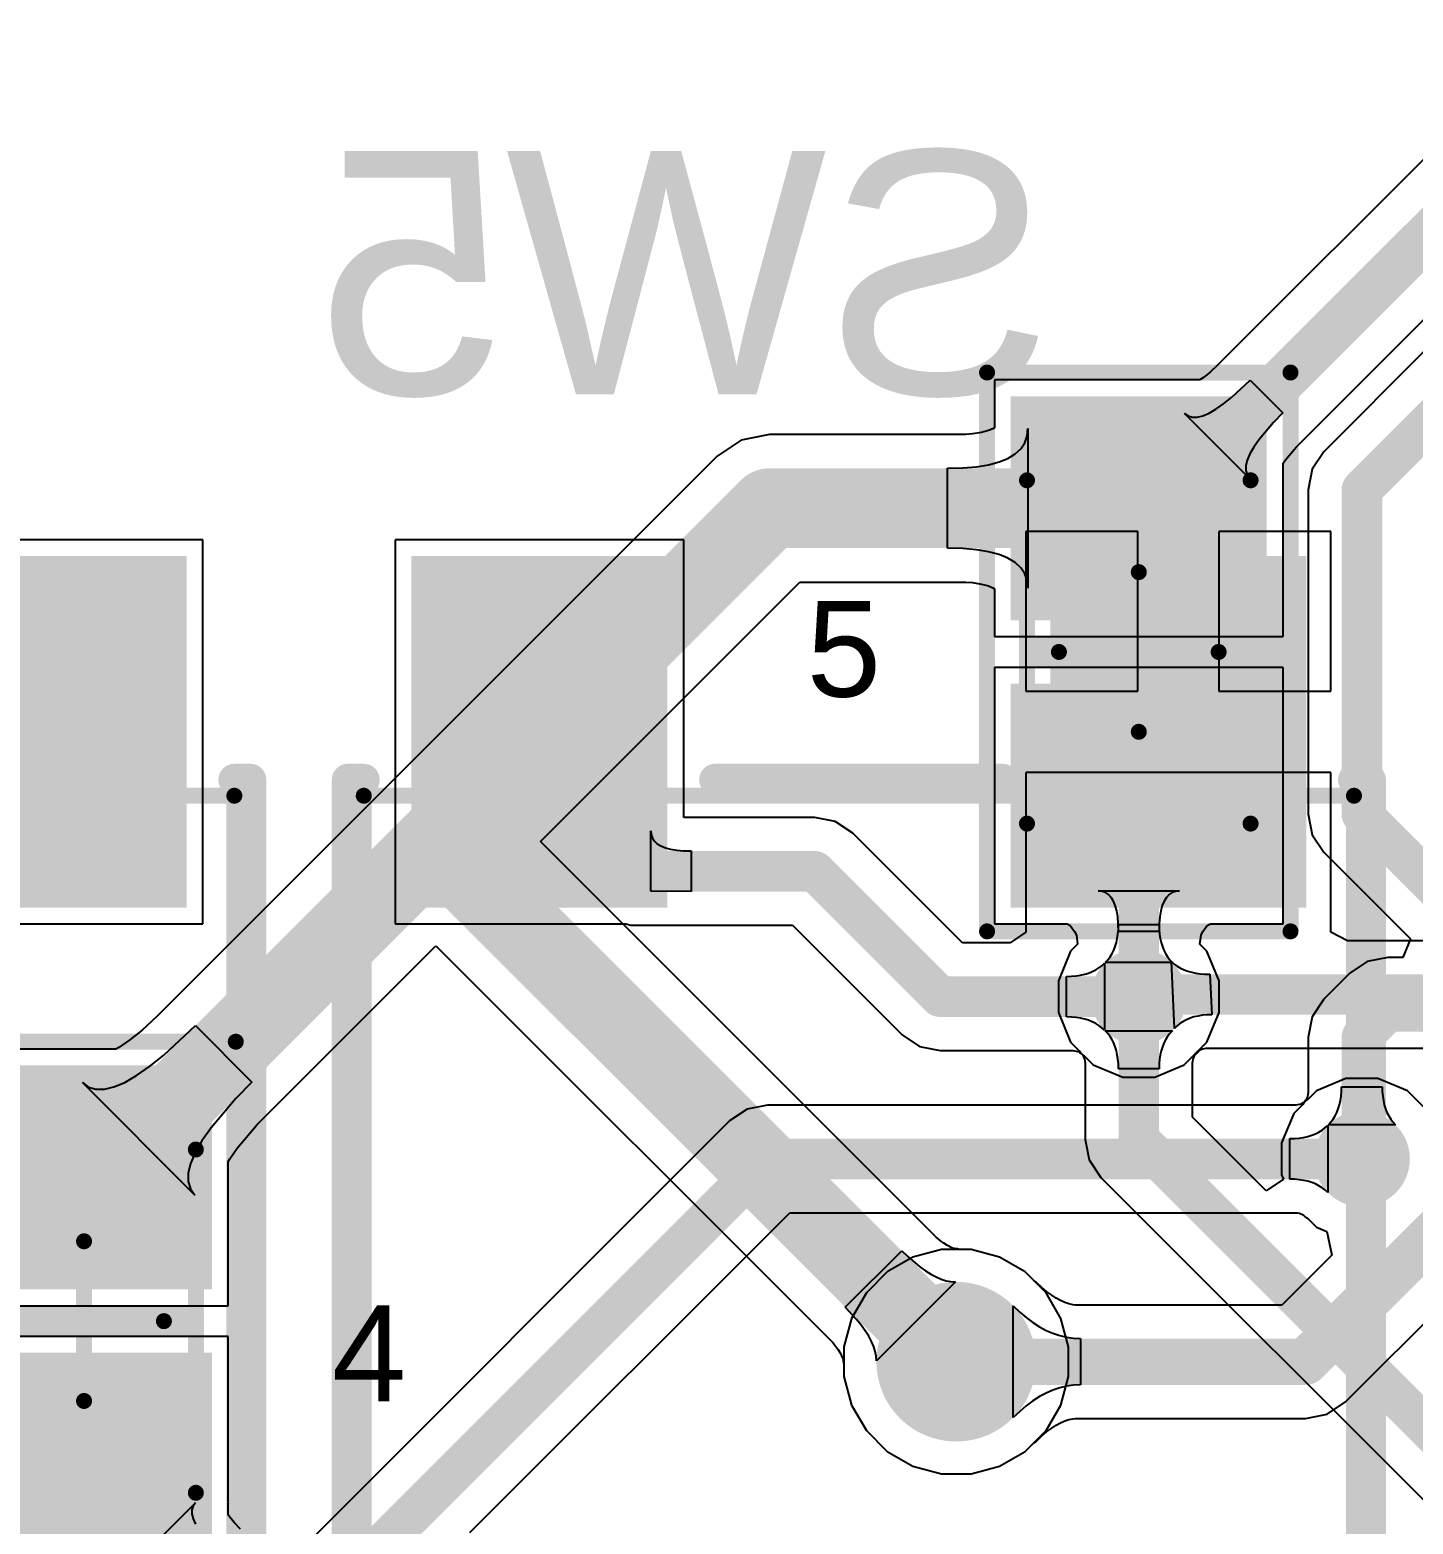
# Model space of a CAD drawing. Header units: millimetres. Extents: x 0 to 168, y 0 to 109.
# Drawn here: x 89.58 to 98.24, y 45.97 to 55.33 of the extents above; entities that cross this region are included whole.
import ezdxf

# ---------------------------------------------------------------- set-up
doc = ezdxf.new("R2010")
doc.units = ezdxf.units.MM
for name, color, linetype in [('BottomLayer', 5, 'Continuous'), ('BottomOverlay', 54, 'Continuous'), ('BottomPaste', 16, 'Continuous'), ('BottomSolder', 6, 'Continuous'), ('Mechanical13', 56, 'Continuous'), ('Mechanical15', 56, 'Continuous'), ('TopLayer', 1, 'Continuous'), ('TopOverlay', 2, 'Continuous'), ('TopPaste', 8, 'Continuous'), ('TopSolder', 216, 'Continuous'), ('ViaHoleLayer', 16, 'Continuous')]:
    doc.layers.add(name, color=color, linetype=linetype)
doc.styles.add('Arial', font='arial.ttf', dxfattribs={"height": 0.2})

# ---------------------------------------------------------------- blocks, each defined once
blk = doc.blocks.new('430481025816_B_8')
at = {"layer": 'BottomLayer'}
for points in [[(-4.5, 2.7), (-2.5, 2.7), (-2.5, 1.3), (-4.5, 1.3)], [(2.5, 2.7), (4.5, 2.7), (4.5, 1.3), (2.5, 1.3)], [(-4.5, -1.3), (-2.5, -1.3), (-2.5, -2.7), (-4.5, -2.7)], [(2.5, -1.3), (4.5, -1.3), (4.5, -2.7), (2.5, -2.7)]]:
    blk.add_hatch(color=5, dxfattribs=at).paths.add_polyline_path(points)
at = {"layer": 'BottomPaste'}
for points in [[(-4.5, 2.7), (-2.5, 2.7), (-2.5, 1.3), (-4.5, 1.3)], [(2.5, 2.7), (4.5, 2.7), (4.5, 1.3), (2.5, 1.3)], [(-4.5, -1.3), (-2.5, -1.3), (-2.5, -2.7), (-4.5, -2.7)], [(2.5, -1.3), (4.5, -1.3), (4.5, -2.7), (2.5, -2.7)]]:
    blk.add_hatch(color=16, dxfattribs=at).paths.add_polyline_path(points)
at = {"layer": 'BottomSolder'}
for points in [[(-4.6016, 2.8016), (-2.3984, 2.8016), (-2.3984, 1.1984), (-4.6016, 1.1984)], [(2.3984, 2.8016), (4.6016, 2.8016), (4.6016, 1.1984), (2.3984, 1.1984)], [(-4.6016, -1.1984), (-2.3984, -1.1984), (-2.3984, -2.8016), (-4.6016, -2.8016)], [(2.3984, -1.1984), (4.6016, -1.1984), (4.6016, -2.8016), (2.3984, -2.8016)]]:
    blk.add_hatch(color=6, dxfattribs=at).paths.add_polyline_path(points)
at = {"layer": 'BottomOverlay', "const_width": 0.2}
for points in [[(-3.2, 3.2), (3.2, 3.2)], [(-3.2, 3.2), (-3.2, 3.1)], [(3.2, 3.2), (3.2, 3.1)], [(-3.2, 0.9), (-3.2, -0.9)], [(3.2, 0.9), (3.2, -0.9)], [(-3.2, -3.1), (-3.2, -3.2)], [(3.2, -3.1), (3.2, -3.2)], [(-3.2, -3.2), (3.2, -3.2)]]:
    blk.add_lwpolyline(points, dxfattribs=at)
at = {"layer": 'BottomOverlay'}
for points, const_width in [([(-3.25, 3.2, 1), (-3.15, 3.2, 1)], 0.1), ([(-3.25, 3.2, 1), (-3.15, 3.2, 1)], 0.1), ([(3.15, 3.2, 1), (3.25, 3.2, 1)], 0.1), ([(3.15, 3.2, 1), (3.25, 3.2, 1)], 0.1), ([(-3.25, 3.1, 1), (-3.15, 3.1, 1)], 0.1), ([(3.15, 3.1, 1), (3.25, 3.1, 1)], 0.1), ([(-3.25, 0.9, 1), (-3.15, 0.9, 1)], 0.1), ([(3.15, 0.9, 1), (3.25, 0.9, 1)], 0.1), ([(-3.25, -0.9, 1), (-3.15, -0.9, 1)], 0.1), ([(3.15, -0.9, 1), (3.25, -0.9, 1)], 0.1), ([(-1.8, -2.7, 1), (-2, -2.7, 1)], 0.2), ([(-2.05, -2.7, 1), (-1.95, -2.7, 1)], 0.1), ([(-1.85, -2.7, 1), (-1.75, -2.7, 1)], 0.1), ([(-3.25, -3.1, 1), (-3.15, -3.1, 1)], 0.1), ([(3.15, -3.1, 1), (3.25, -3.1, 1)], 0.1), ([(-3.25, -3.2, 1), (-3.15, -3.2, 1)], 0.1), ([(-3.25, -3.2, 1), (-3.15, -3.2, 1)], 0.1), ([(3.15, -3.2, 1), (3.25, -3.2, 1)], 0.1), ([(3.15, -3.2, 1), (3.25, -3.2, 1)], 0.1)]:
    blk.add_lwpolyline(points, format="xyb", close=True, dxfattribs=dict(at, const_width=const_width))
at = {"layer": 'Mechanical13', "const_width": 0.1}
for points in [[(-3.1, 3.1), (-3.1, -3.1)], [(-3.1, 3.1), (3.1, 3.1)], [(3.1, 3.1), (3.1, -3.1)], [(-3.1, -3.1), (3.1, -3.1)]]:
    blk.add_lwpolyline(points, dxfattribs=at)
at = {"layer": 'Mechanical13', "const_width": 0.05}
for points in [[(-3.125, 3.1, 1), (-3.075, 3.1, 1)], [(-3.125, 3.1, 1), (-3.075, 3.1, 1)], [(3.075, 3.1, 1), (3.125, 3.1, 1)], [(3.075, 3.1, 1), (3.125, 3.1, 1)], [(-3.125, -3.1, 1), (-3.075, -3.1, 1)], [(-3.125, -3.1, 1), (-3.075, -3.1, 1)], [(3.075, -3.1, 1), (3.125, -3.1, 1)], [(3.075, -3.1, 1), (3.125, -3.1, 1)]]:
    blk.add_lwpolyline(points, format="xyb", close=True, dxfattribs=at)
blk = doc.blocks.new('430481025816_B_9')
at = {"layer": 'BottomLayer'}
for points in [[(-4.5, 2.7), (-2.5, 2.7), (-2.5, 1.3), (-4.5, 1.3)], [(2.5, 2.7), (4.5, 2.7), (4.5, 1.3), (2.5, 1.3)], [(-4.5, -1.3), (-2.5, -1.3), (-2.5, -2.7), (-4.5, -2.7)], [(2.5, -1.3), (4.5, -1.3), (4.5, -2.7), (2.5, -2.7)]]:
    blk.add_hatch(color=5, dxfattribs=at).paths.add_polyline_path(points)
at = {"layer": 'BottomPaste'}
for points in [[(-4.5, 2.7), (-2.5, 2.7), (-2.5, 1.3), (-4.5, 1.3)], [(2.5, 2.7), (4.5, 2.7), (4.5, 1.3), (2.5, 1.3)], [(-4.5, -1.3), (-2.5, -1.3), (-2.5, -2.7), (-4.5, -2.7)], [(2.5, -1.3), (4.5, -1.3), (4.5, -2.7), (2.5, -2.7)]]:
    blk.add_hatch(color=16, dxfattribs=at).paths.add_polyline_path(points)
at = {"layer": 'BottomSolder'}
for points in [[(-4.6016, 2.8016), (-2.3984, 2.8016), (-2.3984, 1.1984), (-4.6016, 1.1984)], [(2.3984, 2.8016), (4.6016, 2.8016), (4.6016, 1.1984), (2.3984, 1.1984)], [(-4.6016, -1.1984), (-2.3984, -1.1984), (-2.3984, -2.8016), (-4.6016, -2.8016)], [(2.3984, -1.1984), (4.6016, -1.1984), (4.6016, -2.8016), (2.3984, -2.8016)]]:
    blk.add_hatch(color=6, dxfattribs=at).paths.add_polyline_path(points)
at = {"layer": 'BottomOverlay', "const_width": 0.2}
for points in [[(-3.2, 3.1), (-3.2, 3.2)], [(3.2, 3.2), (-3.2, 3.2)], [(3.2, 3.1), (3.2, 3.2)], [(-3.2, -0.9), (-3.2, 0.9)], [(3.2, -0.9), (3.2, 0.9)], [(-3.2, -3.2), (-3.2, -3.1)], [(3.2, -3.2), (3.2, -3.1)], [(3.2, -3.2), (-3.2, -3.2)]]:
    blk.add_lwpolyline(points, dxfattribs=at)
at = {"layer": 'BottomOverlay'}
for points, const_width in [([(-3.25, 3.2, 1), (-3.15, 3.2, 1)], 0.1), ([(-3.25, 3.2, 1), (-3.15, 3.2, 1)], 0.1), ([(3.15, 3.2, 1), (3.25, 3.2, 1)], 0.1), ([(3.15, 3.2, 1), (3.25, 3.2, 1)], 0.1), ([(-3.25, 3.1, 1), (-3.15, 3.1, 1)], 0.1), ([(3.15, 3.1, 1), (3.25, 3.1, 1)], 0.1), ([(-3.25, 0.9, 1), (-3.15, 0.9, 1)], 0.1), ([(3.15, 0.9, 1), (3.25, 0.9, 1)], 0.1), ([(-3.25, -0.9, 1), (-3.15, -0.9, 1)], 0.1), ([(3.15, -0.9, 1), (3.25, -0.9, 1)], 0.1), ([(-1.8, -2.7, 1), (-2, -2.7, 1)], 0.2), ([(-2.05, -2.7, 1), (-1.95, -2.7, 1)], 0.1), ([(-1.85, -2.7, 1), (-1.75, -2.7, 1)], 0.1), ([(-3.25, -3.1, 1), (-3.15, -3.1, 1)], 0.1), ([(3.15, -3.1, 1), (3.25, -3.1, 1)], 0.1), ([(-3.25, -3.2, 1), (-3.15, -3.2, 1)], 0.1), ([(-3.25, -3.2, 1), (-3.15, -3.2, 1)], 0.1), ([(3.15, -3.2, 1), (3.25, -3.2, 1)], 0.1), ([(3.15, -3.2, 1), (3.25, -3.2, 1)], 0.1)]:
    blk.add_lwpolyline(points, format="xyb", close=True, dxfattribs=dict(at, const_width=const_width))
at = {"layer": 'Mechanical13', "const_width": 0.1}
for points in [[(-3.1, -3.1), (-3.1, 3.1)], [(3.1, 3.1), (-3.1, 3.1)], [(3.1, -3.1), (3.1, 3.1)], [(3.1, -3.1), (-3.1, -3.1)]]:
    blk.add_lwpolyline(points, dxfattribs=at)
at = {"layer": 'Mechanical13', "const_width": 0.05}
for points in [[(-3.125, 3.1, 1), (-3.075, 3.1, 1)], [(-3.125, 3.1, 1), (-3.075, 3.1, 1)], [(3.075, 3.1, 1), (3.125, 3.1, 1)], [(3.075, 3.1, 1), (3.125, 3.1, 1)], [(-3.125, -3.1, 1), (-3.075, -3.1, 1)], [(-3.125, -3.1, 1), (-3.075, -3.1, 1)], [(3.075, -3.1, 1), (3.125, -3.1, 1)], [(3.075, -3.1, 1), (3.125, -3.1, 1)]]:
    blk.add_lwpolyline(points, format="xyb", close=True, dxfattribs=at)
blk = doc.blocks.new('6_0805_N_67')
at = {"layer": 'TopLayer'}
for points in [[(-1.5, -0.7), (-1.5, 0.7), (-0.3, 0.7), (-0.3, -0.7)], [(0.3, -0.7), (0.3, 0.7), (1.5, 0.7), (1.5, -0.7)]]:
    blk.add_hatch(color=1, dxfattribs=at).paths.add_polyline_path(points)
at = {"layer": 'TopPaste'}
for points in [[(-1.5, -0.7), (-1.5, 0.7), (-0.3, 0.7), (-0.3, -0.7)], [(0.3, -0.7), (0.3, 0.7), (1.5, 0.7), (1.5, -0.7)]]:
    blk.add_hatch(color=8, dxfattribs=at).paths.add_polyline_path(points)
at = {"layer": 'TopSolder'}
for points in [[(-1.6016, -0.8016), (-1.6016, 0.8016), (-0.1984, 0.8016), (-0.1984, -0.8016)], [(0.1984, -0.8016), (0.1984, 0.8016), (1.6016, 0.8016), (1.6016, -0.8016)]]:
    blk.add_hatch(color=216, dxfattribs=at).paths.add_polyline_path(points)
at = {"layer": 'Mechanical13', "const_width": 0.1}
for points in [[(1.075, 0.7), (-1.075, 0.7)], [(-1.075, -0.7), (-1.075, 0.7)], [(1.075, -0.7), (1.075, 0.7)], [(1.075, -0.7), (-1.075, -0.7)]]:
    blk.add_lwpolyline(points, dxfattribs=at)
at = {"layer": 'Mechanical13', "const_width": 0.05}
for points in [[(-1.1, 0.7, 1), (-1.05, 0.7, 1)], [(-1.1, 0.7, 1), (-1.05, 0.7, 1)], [(1.05, 0.7, 1), (1.1, 0.7, 1)], [(1.05, 0.7, 1), (1.1, 0.7, 1)], [(-1.1, -0.7, 1), (-1.05, -0.7, 1)], [(-1.1, -0.7, 1), (-1.05, -0.7, 1)], [(1.05, -0.7, 1), (1.1, -0.7, 1)], [(1.05, -0.7, 1), (1.1, -0.7, 1)]]:
    blk.add_lwpolyline(points, format="xyb", close=True, dxfattribs=at)
at = {"layer": 'Mechanical15', "const_width": 0.1}
for points in [[(1.75, 0.95), (-1.75, 0.95)], [(-1.75, -0.95), (-1.75, 0.95)], [(1.75, -0.95), (1.75, 0.95)], [(0, -0.5), (0, 0.5)], [(0.5, 0), (-0.5, 0)], [(1.75, -0.95), (-1.75, -0.95)]]:
    blk.add_lwpolyline(points, dxfattribs=at)
at = {"layer": 'Mechanical15', "const_width": 0.05}
for points in [[(-1.775, 0.95, 1), (-1.725, 0.95, 1)], [(-1.775, 0.95, 1), (-1.725, 0.95, 1)], [(1.725, 0.95, 1), (1.775, 0.95, 1)], [(1.725, 0.95, 1), (1.775, 0.95, 1)], [(-0.025, 0.5, 1), (0.025, 0.5, 1)], [(-0.525, 0, 1), (-0.475, 0, 1)], [(0.475, 0, 1), (0.525, 0, 1)], [(-0.025, -0.5, 1), (0.025, -0.5, 1)], [(-1.775, -0.95, 1), (-1.725, -0.95, 1)], [(-1.775, -0.95, 1), (-1.725, -0.95, 1)], [(1.725, -0.95, 1), (1.775, -0.95, 1)], [(1.725, -0.95, 1), (1.775, -0.95, 1)]]:
    blk.add_lwpolyline(points, format="xyb", close=True, dxfattribs=at)
at = {"layer": 'TopOverlay', "const_width": 0.2}
blk.add_lwpolyline([(0, -0.6), (0, 0.6)], dxfattribs=at)
at = {"layer": 'TopOverlay', "const_width": 0.1}
for points in [[(-0.05, 0.6, 1), (0.05, 0.6, 1)], [(-0.05, -0.6, 1), (0.05, -0.6, 1)]]:
    blk.add_lwpolyline(points, format="xyb", close=True, dxfattribs=at)
blk = doc.blocks.new('6_0805_N_68')
at = {"layer": 'TopLayer'}
for points in [[(-1.5, -0.7), (-1.5, 0.7), (-0.3, 0.7), (-0.3, -0.7)], [(0.3, -0.7), (0.3, 0.7), (1.5, 0.7), (1.5, -0.7)]]:
    blk.add_hatch(color=1, dxfattribs=at).paths.add_polyline_path(points)
at = {"layer": 'TopPaste'}
for points in [[(-1.5, -0.7), (-1.5, 0.7), (-0.3, 0.7), (-0.3, -0.7)], [(0.3, -0.7), (0.3, 0.7), (1.5, 0.7), (1.5, -0.7)]]:
    blk.add_hatch(color=8, dxfattribs=at).paths.add_polyline_path(points)
at = {"layer": 'TopSolder'}
for points in [[(-1.6016, -0.8016), (-1.6016, 0.8016), (-0.1984, 0.8016), (-0.1984, -0.8016)], [(0.1984, -0.8016), (0.1984, 0.8016), (1.6016, 0.8016), (1.6016, -0.8016)]]:
    blk.add_hatch(color=216, dxfattribs=at).paths.add_polyline_path(points)
at = {"layer": 'Mechanical13', "const_width": 0.1}
for points in [[(1.075, 0.7), (-1.075, 0.7)], [(-1.075, -0.7), (-1.075, 0.7)], [(1.075, -0.7), (1.075, 0.7)], [(1.075, -0.7), (-1.075, -0.7)]]:
    blk.add_lwpolyline(points, dxfattribs=at)
at = {"layer": 'Mechanical13', "const_width": 0.05}
for points in [[(-1.1, 0.7, 1), (-1.05, 0.7, 1)], [(-1.1, 0.7, 1), (-1.05, 0.7, 1)], [(1.05, 0.7, 1), (1.1, 0.7, 1)], [(1.05, 0.7, 1), (1.1, 0.7, 1)], [(-1.1, -0.7, 1), (-1.05, -0.7, 1)], [(-1.1, -0.7, 1), (-1.05, -0.7, 1)], [(1.05, -0.7, 1), (1.1, -0.7, 1)], [(1.05, -0.7, 1), (1.1, -0.7, 1)]]:
    blk.add_lwpolyline(points, format="xyb", close=True, dxfattribs=at)
at = {"layer": 'Mechanical15', "const_width": 0.1}
for points in [[(1.75, 0.95), (-1.75, 0.95)], [(-1.75, -0.95), (-1.75, 0.95)], [(1.75, -0.95), (1.75, 0.95)], [(0, -0.5), (0, 0.5)], [(0.5, 0), (-0.5, 0)], [(1.75, -0.95), (-1.75, -0.95)]]:
    blk.add_lwpolyline(points, dxfattribs=at)
at = {"layer": 'Mechanical15', "const_width": 0.05}
for points in [[(-1.775, 0.95, 1), (-1.725, 0.95, 1)], [(-1.775, 0.95, 1), (-1.725, 0.95, 1)], [(1.725, 0.95, 1), (1.775, 0.95, 1)], [(1.725, 0.95, 1), (1.775, 0.95, 1)], [(-0.025, 0.5, 1), (0.025, 0.5, 1)], [(-0.525, 0, 1), (-0.475, 0, 1)], [(0.475, 0, 1), (0.525, 0, 1)], [(-0.025, -0.5, 1), (0.025, -0.5, 1)], [(-1.775, -0.95, 1), (-1.725, -0.95, 1)], [(-1.775, -0.95, 1), (-1.725, -0.95, 1)], [(1.725, -0.95, 1), (1.775, -0.95, 1)], [(1.725, -0.95, 1), (1.775, -0.95, 1)]]:
    blk.add_lwpolyline(points, format="xyb", close=True, dxfattribs=at)
at = {"layer": 'TopOverlay', "const_width": 0.2}
blk.add_lwpolyline([(0, -0.6), (0, 0.6)], dxfattribs=at)
at = {"layer": 'TopOverlay', "const_width": 0.1}
for points in [[(-0.05, 0.6, 1), (0.05, 0.6, 1)], [(-0.05, -0.6, 1), (0.05, -0.6, 1)]]:
    blk.add_lwpolyline(points, format="xyb", close=True, dxfattribs=at)

msp = doc.modelspace()

# ---------------------------------------------------------------- hatches: boundary and pattern name
at = {"layer": 'BottomLayer'}
h = msp.add_hatch(color=5, dxfattribs=at)
edge = h.paths.add_edge_path()
edge.add_arc((96.52, 49.276), 0.3, 0, 360)
h = msp.add_hatch(color=5, dxfattribs=at)
edge = h.paths.add_edge_path()
edge.add_arc((97.917, 48.26), 0.3, 0, 360)
h = msp.add_hatch(color=5, dxfattribs=at)
edge = h.paths.add_edge_path()
edge.add_arc((95.377, 46.99), 0.5, 0, 360)
at = {"layer": 'TopLayer'}
h = msp.add_hatch(color=1, dxfattribs=at)
edge = h.paths.add_edge_path()
edge.add_arc((96.52, 49.276), 0.3, 0, 360)
h = msp.add_hatch(color=1, dxfattribs=at)
edge = h.paths.add_edge_path()
edge.add_arc((97.917, 48.26), 0.3, 0, 360)
h = msp.add_hatch(color=1, dxfattribs=at)
edge = h.paths.add_edge_path()
edge.add_arc((95.377, 46.99), 0.5, 0, 360)
at = {"layer": 'ViaHoleLayer'}
h = msp.add_hatch(color=16, dxfattribs=at)
edge = h.paths.add_edge_path()
edge.add_arc((96.52, 49.276), 0.15, 0, 360)
h = msp.add_hatch(color=16, dxfattribs=at)
edge = h.paths.add_edge_path()
edge.add_arc((97.917, 48.26), 0.15, 0, 360)
h = msp.add_hatch(color=16, dxfattribs=at)
edge = h.paths.add_edge_path()
edge.add_arc((95.377, 46.99), 0.25, 0, 360)

# ---------------------------------------------------------------- linework, layer by layer
at = {"layer": 'BottomLayer'}
for p, q in [((90.6602, 52.1377), (88.8538, 52.1377)), ((90.6602, 49.7313), (90.6602, 52.1377)), ((93.6706, 52.1377), (91.8642, 52.1377)), ((91.8642, 52.1377), (91.8642, 49.7313)), ((93.6706, 50.3982), (93.6706, 52.1377)), ((96.5134, 52.1885), (95.8134, 52.1885)), ((95.8134, 52.1885), (95.8134, 51.1885)), ((96.5134, 51.1885), (96.5134, 52.1885)), ((97.7214, 52.1885), (97.0214, 52.1885)), ((97.0214, 52.1885), (97.0214, 51.1885)), ((97.7214, 51.1885), (97.7214, 52.1885)), ((95.8134, 51.1885), (96.5134, 51.1885)), ((97.0214, 51.1885), (97.7214, 51.1885)), ((96.7674, 50.6805), (95.8134, 50.6805)), ((95.8134, 50.6805), (95.8134, 49.6805)), ((97.7214, 50.6805), (96.7674, 50.6805)), ((97.7214, 49.6805), (97.7214, 50.6805)), ((94.4906, 50.3982), (93.6706, 50.3982)), ((94.6195, 50.3725), (94.4906, 50.3982)), ((94.7287, 50.2996), (94.6195, 50.3725)), ((93.4643, 49.9375), (93.4643, 50.3155)), ((93.4643, 50.3155), (93.4669, 50.2914)), ((93.4669, 50.2914), (93.4745, 50.2698)), ((93.4745, 50.2698), (93.4872, 50.2507)), ((95.4156, 49.6127), (94.7287, 50.2996)), ((93.4872, 50.2507), (93.505, 50.2342)), ((93.505, 50.2342), (93.5278, 50.2203)), ((93.5278, 50.2203), (93.5558, 50.2088)), ((93.5558, 50.2088), (93.5888, 50.1999)), ((93.5888, 50.1999), (93.6269, 50.1936)), ((93.6269, 50.1936), (93.6701, 50.1898)), ((93.6701, 50.1898), (93.7183, 50.1885)), ((93.7183, 50.1885), (93.7183, 49.9345)), ((93.7183, 49.9345), (93.4643, 49.9375)), ((88.8538, 49.7313), (90.6602, 49.7313)), ((91.8642, 49.7313), (93.3079, 49.7313)), ((93.3079, 49.7313), (93.3404, 49.7248)), ((93.3404, 49.7248), (94.3512, 49.7248)), ((94.3512, 49.7248), (95.0381, 49.0379)), ((95.7145, 49.6127), (95.4156, 49.6127)), ((95.8134, 49.6805), (95.7145, 49.6127)), ((97.826, 49.6264), (97.7214, 49.6805)), ((100.8154, 49.6264), (97.826, 49.6264)), ((96.1552, 49.4105), (96.1812, 49.4163)), ((96.1812, 49.4163), (96.2057, 49.4237)), ((96.2057, 49.4237), (96.2287, 49.4329)), ((96.2287, 49.4329), (96.2502, 49.4437)), ((96.2502, 49.4437), (96.2702, 49.4561)), ((96.2702, 49.4561), (96.2887, 49.4702)), ((96.2887, 49.4702), (96.3058, 49.486)), ((96.3058, 49.486), (96.3058, 49.066)), ((96.7436, 49.076), (96.7244, 49.4956)), ((96.7244, 49.4956), (96.7421, 49.4806)), ((96.7421, 49.4806), (96.7612, 49.4672)), ((96.7612, 49.4672), (96.7817, 49.4553)), ((96.7817, 49.4553), (96.8036, 49.4451)), ((96.8036, 49.4451), (96.8269, 49.4364)), ((96.8269, 49.4364), (96.8517, 49.4293)), ((96.8517, 49.4293), (96.8779, 49.4238)), ((96.8779, 49.4238), (96.9055, 49.4199)), ((96.9055, 49.4199), (96.9345, 49.4175)), ((96.9345, 49.4175), (96.965, 49.4167)), ((96.965, 49.4167), (96.9778, 49.1627)), ((96.0682, 49.403), (96.0987, 49.4038)), ((96.0682, 49.149), (96.0682, 49.403)), ((96.0987, 49.4038), (96.1277, 49.4063)), ((96.1277, 49.4063), (96.1552, 49.4105)), ((96.0987, 49.1482), (96.0682, 49.149)), ((96.1277, 49.1457), (96.0987, 49.1482)), ((96.1552, 49.1415), (96.1277, 49.1457)), ((96.1812, 49.1357), (96.1552, 49.1415)), ((96.2057, 49.1283), (96.1812, 49.1357)), ((96.8183, 49.1315), (96.7973, 49.1202)), ((96.8409, 49.141), (96.8183, 49.1315)), ((96.8651, 49.1488), (96.8409, 49.141)), ((96.8909, 49.1549), (96.8651, 49.1488)), ((96.9183, 49.1592), (96.8909, 49.1549)), ((96.9472, 49.1618), (96.9183, 49.1592)), ((96.9778, 49.1627), (96.9472, 49.1618)), ((95.0381, 49.0379), (95.1473, 48.965)), ((96.2287, 49.1191), (96.2057, 49.1283)), ((96.2502, 49.1083), (96.2287, 49.1191)), ((96.2702, 49.0959), (96.2502, 49.1083)), ((96.2887, 49.0818), (96.2702, 49.0959)), ((96.3058, 49.066), (96.2887, 49.0818)), ((96.7599, 49.0925), (96.7436, 49.076)), ((96.7778, 49.1072), (96.7599, 49.0925)), ((96.7973, 49.1202), (96.7778, 49.1072)), ((95.1473, 48.965), (95.2761, 48.9393)), ((96.904, 48.9423), (96.9076, 48.9443)), ((96.9076, 48.9443), (96.9131, 48.9466)), ((96.9131, 48.9466), (96.9207, 48.9491)), ((96.9207, 48.9491), (96.9309, 48.9515)), ((96.9309, 48.9515), (96.9408, 48.953)), ((96.9408, 48.953), (98.4808, 48.953)), ((95.2761, 48.9393), (96.1067, 48.9393)), ((96.1067, 48.9393), (96.1171, 48.9378)), ((96.1171, 48.9378), (96.1283, 48.9352)), ((96.1283, 48.9352), (96.1372, 48.9325)), ((96.1372, 48.9325), (96.1439, 48.9299)), ((96.1439, 48.9299), (96.1488, 48.9274)), ((96.1488, 48.9274), (96.1525, 48.9251)), ((96.1525, 48.9251), (96.1552, 48.923)), ((96.1552, 48.923), (96.1649, 48.914)), ((96.1649, 48.914), (96.1789, 48.9054)), ((96.1789, 48.9054), (96.235, 48.8494)), ((96.805, 48.8494), (96.8756, 48.9199)), ((96.8756, 48.9199), (96.8909, 48.9303)), ((96.8909, 48.9303), (96.8998, 48.9393)), ((96.8998, 48.9393), (96.9015, 48.9407)), ((96.9015, 48.9407), (96.904, 48.9423)), ((96.235, 48.8494), (96.4199, 48.7728)), ((96.4199, 48.7728), (96.6201, 48.7728)), ((96.6201, 48.7728), (96.805, 48.8494)), ((97.8169, 48.7632), (97.632, 48.6866)), ((98.0171, 48.7632), (97.8169, 48.7632)), ((98.202, 48.6866), (98.0171, 48.7632)), ((97.632, 48.6866), (97.5759, 48.6306)), ((98.3028, 48.5858), (98.202, 48.6866)), ((94.0672, 48.571), (93.9579, 48.4981)), ((94.196, 48.5967), (94.0672, 48.571)), ((97.5036, 48.5967), (94.196, 48.5967)), ((97.5141, 48.5982), (97.5036, 48.5967)), ((97.5253, 48.6008), (97.5141, 48.5982)), ((97.5342, 48.6035), (97.5253, 48.6008)), ((97.5409, 48.6061), (97.5342, 48.6035)), ((97.5458, 48.6086), (97.5409, 48.6061)), ((97.5495, 48.6109), (97.5458, 48.6086)), ((97.5522, 48.613), (97.5495, 48.6109)), ((97.5619, 48.622), (97.5522, 48.613)), ((97.5759, 48.6306), (97.5619, 48.622)), ((93.9579, 48.4981), (91.1751, 45.7152)), ((97.4652, 48.387), (97.4957, 48.3878)), ((97.4652, 48.133), (97.4652, 48.387)), ((97.4957, 48.3878), (97.5247, 48.3903)), ((97.5247, 48.3903), (97.5522, 48.3945)), ((97.5522, 48.3945), (97.5782, 48.4003)), ((97.5782, 48.4003), (97.6027, 48.4077)), ((97.6027, 48.4077), (97.6257, 48.4169)), ((97.6257, 48.4169), (97.6472, 48.4277)), ((97.6472, 48.4277), (97.6672, 48.4401)), ((97.6672, 48.4401), (97.6857, 48.4542)), ((97.6857, 48.4542), (97.7028, 48.47)), ((97.7028, 48.47), (97.7028, 48.05)), ((97.4957, 48.1322), (97.4652, 48.133)), ((97.5247, 48.1297), (97.4957, 48.1322)), ((97.5522, 48.1255), (97.5247, 48.1297)), ((97.5782, 48.1197), (97.5522, 48.1255)), ((97.6027, 48.1123), (97.5782, 48.1197)), ((97.6257, 48.1031), (97.6027, 48.1123)), ((97.6472, 48.0923), (97.6257, 48.1031)), ((97.6672, 48.0799), (97.6472, 48.0923)), ((97.6857, 48.0658), (97.6672, 48.0799)), ((97.7028, 48.05), (97.6857, 48.0658)), ((92.3321, 45.92), (94.3355, 47.9233)), ((94.3355, 47.9233), (97.5037, 47.9233)), ((97.5037, 47.9233), (97.5141, 47.9218)), ((97.5141, 47.9218), (97.5253, 47.9192)), ((97.5253, 47.9192), (97.5342, 47.9165)), ((97.5342, 47.9165), (97.5409, 47.9139)), ((97.5409, 47.9139), (97.5458, 47.9114)), ((97.5458, 47.9114), (97.5495, 47.9091)), ((97.5495, 47.9091), (97.5522, 47.907)), ((97.5522, 47.907), (97.5619, 47.898)), ((97.5619, 47.898), (97.5759, 47.8894)), ((97.5759, 47.8894), (97.632, 47.8334)), ((97.632, 47.8334), (97.698, 47.806)), ((97.698, 47.806), (97.7278, 47.6562)), ((97.8147, 46.739), (98.8162, 47.7405)), ((95.1056, 47.6453), (94.9452, 47.5527)), ((95.2844, 47.6932), (95.1056, 47.6453)), ((95.4696, 47.6932), (95.2844, 47.6932)), ((95.6484, 47.6453), (95.4696, 47.6932)), ((95.8088, 47.5527), (95.6484, 47.6453)), ((97.7278, 47.6562), (97.4166, 47.345)), ((94.9452, 47.5527), (94.8143, 47.4218)), ((95.8624, 47.4991), (95.8088, 47.5527)), ((95.8779, 47.4891), (95.8624, 47.4991)), ((95.9138, 47.4545), (95.8779, 47.4891)), ((95.9447, 47.4281), (95.9138, 47.4545)), ((94.8143, 47.4218), (94.7217, 47.2614)), ((95.9745, 47.4059), (95.9447, 47.4281)), ((96.0031, 47.3875), (95.9745, 47.4059)), ((96.0305, 47.3728), (96.0031, 47.3875)), ((96.0567, 47.3613), (96.0305, 47.3728)), ((96.082, 47.3528), (96.0567, 47.3613)), ((96.1066, 47.347), (96.082, 47.3528)), ((94.7217, 47.2614), (94.6738, 47.0826)), ((95.7341, 46.64), (95.7341, 47.34)), ((95.7341, 47.34), (95.7745, 47.3011)), ((95.7745, 47.3011), (95.8152, 47.2662)), ((95.8152, 47.2662), (95.8564, 47.2355)), ((96.1206, 47.345), (96.1066, 47.347)), ((97.4166, 47.345), (96.1206, 47.345)), ((95.8564, 47.2355), (95.898, 47.2088)), ((95.898, 47.2088), (95.9399, 47.1863)), ((95.9399, 47.1863), (95.9822, 47.1678)), ((95.9822, 47.1678), (96.025, 47.1534)), ((94.6738, 47.0826), (94.6738, 46.8974)), ((96.025, 47.1534), (96.0681, 47.1432)), ((96.0681, 47.1432), (96.1116, 47.1371)), ((96.1116, 47.1371), (96.1555, 47.135)), ((96.1555, 47.135), (96.1555, 46.845)), ((94.6738, 46.8974), (94.7217, 46.7186)), ((95.9399, 46.7937), (95.898, 46.7712)), ((95.9822, 46.8122), (95.9399, 46.7937)), ((96.025, 46.8266), (95.9822, 46.8122)), ((96.0681, 46.8368), (96.025, 46.8266)), ((96.1116, 46.8429), (96.0681, 46.8368)), ((96.1555, 46.845), (96.1116, 46.8429)), ((94.7217, 46.7186), (94.8143, 46.5582)), ((95.8152, 46.7138), (95.7745, 46.6789)), ((95.8564, 46.7445), (95.8152, 46.7138)), ((95.898, 46.7712), (95.8564, 46.7445)), ((97.6996, 46.662), (97.8147, 46.739)), ((95.7745, 46.6789), (95.7341, 46.64)), ((96.0031, 46.5925), (96.0305, 46.6072)), ((96.0305, 46.6072), (96.0567, 46.6187)), ((96.0567, 46.6187), (96.082, 46.6272)), ((96.082, 46.6272), (96.1066, 46.633)), ((96.1066, 46.633), (96.1206, 46.635)), ((96.1206, 46.635), (97.5637, 46.635)), ((97.5637, 46.635), (97.6996, 46.662)), ((94.8143, 46.5582), (94.9452, 46.4273)), ((95.8779, 46.4909), (95.9138, 46.5255)), ((95.9138, 46.5255), (95.9447, 46.5519)), ((95.9447, 46.5519), (95.9745, 46.5741)), ((95.9745, 46.5741), (96.0031, 46.5925)), ((94.9452, 46.4273), (95.1056, 46.3347)), ((95.6484, 46.3347), (95.8088, 46.4273)), ((95.8088, 46.4273), (95.8624, 46.4809)), ((95.8624, 46.4809), (95.8779, 46.4909)), ((95.1056, 46.3347), (95.2844, 46.2868)), ((95.4696, 46.2868), (95.6484, 46.3347)), ((95.2844, 46.2868), (95.4696, 46.2868))]:
    msp.add_line(p, q, dxfattribs=at)
for points, const_width in [([(92.7674, 50.6345), (92.7674, 50.9345)], 0.254), ([(92.7674, 50.6345), (93.3404, 50.0615)], 0.254), ([(93.3404, 50.0615), (94.4906, 50.0615)], 0.254), ([(94.4906, 50.0615), (95.2761, 49.276)], 0.254), ([(96.52, 49.276), (96.5337, 49.2897)], 0.254), ([(96.5337, 49.2897), (101.4634, 49.2897)], 0.254), ([(95.2761, 49.276), (96.52, 49.276)], 0.254), ([(91.402, 45.466), (94.196, 48.26)], 0.254), ([(94.196, 48.26), (97.917, 48.26)], 0.254), ([(97.5637, 46.99), (98.5652, 47.9915)], 0.29), ([(95.377, 46.99), (97.5637, 46.99)], 0.29)]:
    msp.add_lwpolyline(points, dxfattribs=dict(at, const_width=const_width))
for points, const_width in [([(92.7039, 50.9345, 1), (92.8309, 50.9345, 1)], 0.127), ([(92.7039, 50.6345, 1), (92.8309, 50.6345, 1)], 0.127), ([(92.7039, 50.6345, 1), (92.8309, 50.6345, 1)], 0.127), ([(93.2769, 50.0615, 1), (93.4039, 50.0615, 1)], 0.127), ([(93.2769, 50.0615, 1), (93.4039, 50.0615, 1)], 0.127), ([(94.4271, 50.0615, 1), (94.5541, 50.0615, 1)], 0.127), ([(94.4271, 50.0615, 1), (94.5541, 50.0615, 1)], 0.127), ([(96.4702, 49.2897, 1), (96.5972, 49.2897, 1)], 0.127), ([(96.4702, 49.2897, 1), (96.5972, 49.2897, 1)], 0.127), ([(95.2126, 49.276, 1), (95.3396, 49.276, 1)], 0.127), ([(95.2126, 49.276, 1), (95.3396, 49.276, 1)], 0.127), ([(96.4565, 49.276, 1), (96.5835, 49.276, 1)], 0.127), ([(96.4565, 49.276, 1), (96.5835, 49.276, 1)], 0.127), ([(94.1325, 48.26, 1), (94.2595, 48.26, 1)], 0.127), ([(94.1325, 48.26, 1), (94.2595, 48.26, 1)], 0.127), ([(97.8535, 48.26, 1), (97.9805, 48.26, 1)], 0.127), ([(95.3045, 46.99, 1), (95.4495, 46.99, 1)], 0.145), ([(97.4912, 46.99, 1), (97.6362, 46.99, 1)], 0.145), ([(97.4912, 46.99, 1), (97.6362, 46.99, 1)], 0.145)]:
    msp.add_lwpolyline(points, format="xyb", close=True, dxfattribs=dict(at, const_width=const_width))
at = {"layer": 'TopLayer'}
for p, q in [((99.1138, 55.3309), (97.0158, 53.2328)), ((97.5055, 52.7184), (99.3095, 54.5224)), ((98.3139, 53.3241), (97.6789, 52.6891)), ((96.9257, 53.1542), (96.9029, 53.1382)), ((96.966, 53.1866), (96.9257, 53.1542)), ((97.0158, 53.2328), (96.966, 53.1866)), ((96.9029, 53.1382), (95.6168, 53.1382)), ((95.6168, 53.1382), (95.6168, 52.8392)), ((97.1016, 53.0298), (97.217, 53.137)), ((97.217, 53.137), (97.422, 52.9319)), ((97.003, 52.9553), (97.0502, 52.9885)), ((97.0502, 52.9885), (97.1016, 53.0298)), ((97.2139, 52.5218), (96.8068, 52.9289)), ((96.8068, 52.9289), (96.8291, 52.9128)), ((96.8291, 52.9128), (96.8556, 52.9049)), ((96.8556, 52.9049), (96.8862, 52.9052)), ((96.8862, 52.9052), (96.9209, 52.9137)), ((96.9209, 52.9137), (96.9599, 52.9304)), ((96.9599, 52.9304), (97.003, 52.9553)), ((97.422, 52.9319), (97.3643, 52.8722)), ((94.207, 52.7971), (94.0302, 52.7619)), ((95.4369, 52.7971), (94.207, 52.7971)), ((95.4781, 52.8007), (95.4369, 52.7971)), ((95.5358, 52.8102), (95.4781, 52.8007)), ((95.5789, 52.8218), (95.5358, 52.8102)), ((95.607, 52.8332), (95.5789, 52.8218)), ((95.6168, 52.8392), (95.607, 52.8332)), ((95.806, 52.745), (95.8211, 52.7875)), ((95.8211, 52.7875), (95.8261, 52.835)), ((95.8261, 52.835), (95.8261, 51.835)), ((97.3643, 52.8722), (97.2735, 52.7652)), ((94.0302, 52.7619), (93.8803, 52.6617)), ((95.7456, 52.675), (95.7808, 52.7075)), ((95.7808, 52.7075), (95.806, 52.745)), ((97.2403, 52.718), (97.2154, 52.6749)), ((97.2735, 52.7652), (97.2403, 52.718)), ((97.4376, 52.6385), (97.5055, 52.7184)), ((97.6789, 52.6891), (97.606, 52.5798)), ((93.8803, 52.6617), (91.7848, 50.5662)), ((93.8803, 52.6617), (93.8803, 52.6617)), ((95.4186, 52.5875), (95.5041, 52.595)), ((95.5041, 52.595), (95.5796, 52.6075)), ((95.5796, 52.6075), (95.645, 52.625)), ((95.645, 52.625), (95.7003, 52.6475)), ((95.7003, 52.6475), (95.7456, 52.675)), ((97.1902, 52.6012), (97.1899, 52.5706)), ((97.1987, 52.6359), (97.1902, 52.6012)), ((97.2154, 52.6749), (97.1987, 52.6359)), ((97.4232, 52.6179), (97.4376, 52.6385)), ((97.4232, 51.5318), (97.4232, 52.6179)), ((95.3231, 52.585), (95.4186, 52.5875)), ((95.3231, 52.085), (95.3231, 52.585)), ((97.1899, 52.5706), (97.1978, 52.5441)), ((97.1978, 52.5441), (97.2139, 52.5218)), ((97.606, 52.5798), (97.5803, 52.451)), ((97.5803, 52.451), (97.5803, 50.4191)), ((95.4186, 52.0825), (95.3231, 52.085)), ((95.5041, 52.075), (95.4186, 52.0825)), ((95.5796, 52.0625), (95.5041, 52.075)), ((95.645, 52.045), (95.5796, 52.0625)), ((95.7003, 52.0225), (95.645, 52.045)), ((95.7456, 51.995), (95.7003, 52.0225)), ((95.7808, 51.9625), (95.7456, 51.995)), ((95.806, 51.925), (95.7808, 51.9625)), ((92.773, 50.2475), (94.3984, 51.8729)), ((94.3984, 51.8729), (95.4369, 51.8729)), ((95.4369, 51.8729), (95.4781, 51.8693)), ((95.4781, 51.8693), (95.5358, 51.8598)), ((95.5358, 51.8598), (95.5789, 51.8482)), ((95.5789, 51.8482), (95.607, 51.8368)), ((95.8211, 51.8825), (95.806, 51.925)), ((95.8261, 51.835), (95.8211, 51.8825)), ((95.607, 51.8368), (95.6168, 51.8308)), ((95.6168, 51.8308), (95.6168, 51.5318)), ((95.6168, 51.5318), (97.4232, 51.5318)), ((97.4232, 51.3382), (95.6168, 51.3382)), ((95.6168, 51.3382), (95.6168, 49.7318)), ((97.4232, 49.7318), (97.4232, 51.3382)), ((91.7848, 50.5662), (90.371, 49.1525)), ((91.7848, 50.5662), (91.7848, 50.5662)), ((97.5803, 50.4191), (97.606, 50.2902)), ((97.606, 50.2902), (97.6789, 50.181)), ((95.2508, 47.7697), (92.773, 50.2475)), ((97.6789, 50.181), (98.2214, 49.6385)), ((96.2901, 49.9355), (96.266, 49.938)), ((96.266, 49.938), (96.774, 49.938)), ((96.3117, 49.9279), (96.2901, 49.9355)), ((96.3308, 49.9152), (96.3117, 49.9279)), ((96.3473, 49.8974), (96.3308, 49.9152)), ((96.3613, 49.8745), (96.3473, 49.8974)), ((96.6927, 49.8974), (96.6788, 49.8745)), ((96.7092, 49.9152), (96.6927, 49.8974)), ((96.7283, 49.9279), (96.7092, 49.9152)), ((96.7499, 49.9355), (96.7283, 49.9279)), ((96.774, 49.938), (96.7499, 49.9355)), ((96.3727, 49.8466), (96.3613, 49.8745)), ((96.3816, 49.8136), (96.3727, 49.8466)), ((96.3879, 49.7755), (96.3816, 49.8136)), ((96.6584, 49.8136), (96.6521, 49.7755)), ((96.6673, 49.8466), (96.6584, 49.8136)), ((96.6788, 49.8745), (96.6673, 49.8466)), ((95.6168, 49.7318), (96.0719, 49.7318)), ((96.0719, 49.7318), (96.0882, 49.7239)), ((96.0882, 49.7239), (96.0913, 49.722)), ((96.0913, 49.722), (96.1184, 49.6851)), ((96.3917, 49.7323), (96.3879, 49.7755)), ((96.3897, 49.6683), (96.3922, 49.6973)), ((96.393, 49.684), (96.3917, 49.7323)), ((96.3922, 49.6973), (96.393, 49.7278)), ((96.393, 49.7278), (96.647, 49.7278)), ((96.6483, 49.7323), (96.647, 49.684)), ((96.647, 49.7278), (96.6478, 49.6973)), ((96.6478, 49.6973), (96.6503, 49.6683)), ((96.6521, 49.7755), (96.6483, 49.7323)), ((96.9216, 49.6851), (96.9487, 49.7221)), ((96.9487, 49.7221), (96.9518, 49.724)), ((96.9518, 49.724), (96.9681, 49.7318)), ((96.9681, 49.7318), (97.4232, 49.7318)), ((96.1372, 49.6048), (96.0934, 49.561)), ((96.1184, 49.6851), (96.1295, 49.6606)), ((96.1295, 49.6606), (96.1372, 49.6048)), ((96.3723, 49.5903), (96.3797, 49.6148)), ((96.3797, 49.6148), (96.3855, 49.6408)), ((96.3855, 49.6408), (96.3897, 49.6683)), ((96.647, 49.684), (96.393, 49.684)), ((96.6503, 49.6683), (96.6545, 49.6408)), ((96.6545, 49.6408), (96.6603, 49.6148)), ((96.6603, 49.6148), (96.6678, 49.5903)), ((96.9028, 49.6048), (96.9105, 49.6607)), ((96.9466, 49.561), (96.9028, 49.6048)), ((96.9105, 49.6607), (96.9216, 49.6851)), ((98.2214, 49.6385), (98.1728, 49.5212)), ((91.0007, 48.4752), (92.1195, 49.594)), ((92.1195, 49.594), (94.6036, 47.11)), ((96.0934, 49.561), (96.0168, 49.3761)), ((96.31, 49.4902), (96.3258, 49.5073)), ((96.3258, 49.5073), (96.3399, 49.5258)), ((96.3399, 49.5258), (96.3523, 49.5458)), ((96.3523, 49.5458), (96.3631, 49.5673)), ((96.3631, 49.5673), (96.3723, 49.5903)), ((96.6678, 49.5903), (96.6769, 49.5673)), ((96.6769, 49.5673), (96.6877, 49.5458)), ((96.6877, 49.5458), (96.7001, 49.5258)), ((96.7001, 49.5258), (96.7142, 49.5073)), ((96.7142, 49.5073), (96.73, 49.4902)), ((97.0232, 49.3761), (96.9466, 49.561)), ((98.0795, 49.5212), (97.9507, 49.4955)), ((98.1728, 49.5212), (98.0795, 49.5212)), ((96.73, 49.4902), (96.31, 49.4902)), ((97.8414, 49.4226), (97.6789, 49.2601)), ((97.9507, 49.4955), (97.8414, 49.4226)), ((96.0168, 49.3761), (96.0168, 49.1759)), ((97.0232, 49.1759), (97.0232, 49.3761)), ((97.6789, 49.2601), (97.606, 49.1508)), ((90.371, 49.1525), (90.279, 49.0669)), ((96.0168, 49.1759), (96.0934, 48.991)), ((96.9466, 48.991), (97.0232, 49.1759)), ((97.606, 49.1508), (97.5803, 49.022)), ((90.279, 49.0669), (90.2017, 49.0049)), ((90.4145, 48.91), (90.613, 49.0945)), ((90.613, 49.0945), (90.9665, 48.7409)), ((96.3258, 49.0447), (96.31, 49.0618)), ((96.31, 49.0618), (96.73, 49.0618)), ((96.3399, 49.0262), (96.3258, 49.0447)), ((96.7142, 49.0447), (96.7001, 49.0262)), ((96.73, 49.0618), (96.7142, 49.0447)), ((90.1159, 48.9472), (89.2237, 48.9472)), ((90.1333, 48.9572), (90.1159, 48.9472)), ((90.2017, 49.0049), (90.1333, 48.9572)), ((96.0934, 48.991), (96.1494, 48.9349)), ((96.3523, 49.0062), (96.3399, 49.0262)), ((96.3631, 48.9847), (96.3523, 49.0062)), ((96.3723, 48.9617), (96.3631, 48.9847)), ((96.3797, 48.9372), (96.3723, 48.9617)), ((96.6677, 48.9617), (96.6603, 48.9372)), ((96.6769, 48.9847), (96.6677, 48.9617)), ((96.6877, 49.0062), (96.6769, 48.9847)), ((96.7001, 49.0262), (96.6877, 49.0062)), ((96.8906, 48.9349), (96.9466, 48.991)), ((97.5803, 49.022), (97.5803, 48.6733)), ((90.3259, 48.839), (90.4145, 48.91)), ((96.1494, 48.9349), (96.158, 48.9209)), ((96.158, 48.9209), (96.167, 48.9112)), ((96.167, 48.9112), (96.1691, 48.9085)), ((96.1691, 48.9085), (96.1714, 48.9048)), ((96.1714, 48.9048), (96.1739, 48.8999)), ((96.1739, 48.8999), (96.1765, 48.8932)), ((96.1765, 48.8932), (96.1792, 48.8843)), ((96.1792, 48.8843), (96.1818, 48.8731)), ((96.1818, 48.8731), (96.1833, 48.8626)), ((96.1833, 48.8626), (96.1833, 48.382)), ((96.3855, 48.9112), (96.3797, 48.9372)), ((96.3897, 48.8837), (96.3855, 48.9112)), ((96.3922, 48.8547), (96.3897, 48.8837)), ((96.393, 48.8242), (96.3922, 48.8547)), ((96.6478, 48.8547), (96.647, 48.8242)), ((96.6503, 48.8837), (96.6478, 48.8547)), ((96.6545, 48.9112), (96.6503, 48.8837)), ((96.6603, 48.9372), (96.6545, 48.9112)), ((96.8567, 48.8627), (96.8582, 48.8731)), ((96.8567, 48.5215), (96.8567, 48.8627)), ((96.8582, 48.8731), (96.8608, 48.8843)), ((96.8608, 48.8843), (96.8635, 48.8932)), ((96.8635, 48.8932), (96.8661, 48.8999)), ((96.8661, 48.8999), (96.8686, 48.9048)), ((96.8686, 48.9048), (96.8709, 48.9085)), ((96.8709, 48.9085), (96.873, 48.9112)), ((96.873, 48.9112), (96.882, 48.9209)), ((96.882, 48.9209), (96.8906, 48.9349)), ((90.1703, 48.7394), (90.2445, 48.7822)), ((90.2445, 48.7822), (90.3259, 48.839)), ((96.647, 48.8242), (96.393, 48.8242)), ((90.6099, 48.0338), (89.9058, 48.7379)), ((89.9058, 48.7379), (89.9445, 48.7099)), ((89.9445, 48.7099), (89.9902, 48.6961)), ((89.9902, 48.6961), (90.0431, 48.6964)), ((90.0431, 48.6964), (90.1031, 48.7108)), ((90.1031, 48.7108), (90.1703, 48.7394)), ((90.9665, 48.7409), (90.8672, 48.6381)), ((97.5788, 48.6629), (97.5762, 48.6517)), ((97.5803, 48.6733), (97.5788, 48.6629)), ((97.7867, 48.6523), (97.7892, 48.6813)), ((97.7892, 48.6813), (97.79, 48.7118)), ((97.79, 48.7118), (98.044, 48.7118)), ((98.044, 48.7118), (98.0448, 48.6813)), ((98.0448, 48.6813), (98.0473, 48.6523)), ((90.8672, 48.6381), (90.711, 48.4539)), ((97.5464, 48.6011), (97.4904, 48.545)), ((97.555, 48.6151), (97.5464, 48.6011)), ((97.564, 48.6248), (97.555, 48.6151)), ((97.5661, 48.6275), (97.564, 48.6248)), ((97.5684, 48.6312), (97.5661, 48.6275)), ((97.5709, 48.6361), (97.5684, 48.6312)), ((97.5735, 48.6428), (97.5709, 48.6361)), ((97.5762, 48.6517), (97.5735, 48.6428)), ((97.7601, 48.5513), (97.7693, 48.5743)), ((97.7693, 48.5743), (97.7767, 48.5988)), ((97.7767, 48.5988), (97.7825, 48.6248)), ((97.7825, 48.6248), (97.7867, 48.6523)), ((98.0473, 48.6523), (98.0515, 48.6248)), ((98.0515, 48.6248), (98.0573, 48.5988)), ((98.0573, 48.5988), (98.0647, 48.5743)), ((98.0647, 48.5743), (98.0739, 48.5513)), ((90.8753, 48.3273), (91.0007, 48.4752)), ((97.3174, 48.0607), (96.8567, 48.5215)), ((97.4904, 48.545), (97.4138, 48.3601)), ((97.707, 48.4742), (97.7228, 48.4913)), ((97.7228, 48.4913), (97.7369, 48.5098)), ((97.7369, 48.5098), (97.7493, 48.5298)), ((97.7493, 48.5298), (97.7601, 48.5513)), ((98.0739, 48.5513), (98.0847, 48.5298)), ((98.0847, 48.5298), (98.0971, 48.5098)), ((98.0971, 48.5098), (98.1112, 48.4913)), ((98.1112, 48.4913), (98.127, 48.4742)), ((90.711, 48.4539), (90.6542, 48.3725)), ((96.1833, 48.382), (96.209, 48.2532)), ((98.127, 48.4742), (97.707, 48.4742)), ((90.6114, 48.2982), (90.5828, 48.2311)), ((90.6542, 48.3725), (90.6114, 48.2982)), ((90.8292, 48.2613), (90.8753, 48.3273)), ((97.4138, 48.3601), (97.4138, 48.1599)), ((90.5828, 48.2311), (90.5684, 48.1711)), ((90.8192, 48.2439), (90.8292, 48.2613)), ((90.8192, 47.3408), (90.8192, 48.2439)), ((96.209, 48.2532), (96.2819, 48.144)), ((90.5684, 48.1711), (90.5681, 48.1182)), ((90.5681, 48.1182), (90.5819, 48.0725)), ((96.2819, 48.144), (98.7874, 45.6385)), ((97.4251, 48.1327), (97.3174, 48.0607)), ((97.4138, 48.1599), (97.4251, 48.1327)), ((90.5819, 48.0725), (90.6099, 48.0338)), ((95.276, 47.7484), (95.2508, 47.7697)), ((95.2994, 47.7315), (95.276, 47.7484)), ((95.3216, 47.7175), (95.2994, 47.7315)), ((94.6819, 47.3315), (95.0355, 47.6851)), ((95.0355, 47.6851), (95.0742, 47.6478)), ((95.0742, 47.6478), (95.1483, 47.585)), ((95.3401, 47.7077), (95.3216, 47.7175)), ((95.3544, 47.7017), (95.3401, 47.7077)), ((95.3641, 47.6986), (95.3544, 47.7017)), ((95.3691, 47.6977), (95.3641, 47.6986)), ((95.3843, 47.6968), (95.3691, 47.6977)), ((95.398, 47.6932), (95.3843, 47.6968)), ((95.4696, 47.6932), (95.398, 47.6932)), ((95.6484, 47.6453), (95.4696, 47.6932)), ((95.8088, 47.5527), (95.6484, 47.6453)), ((95.1483, 47.585), (95.1836, 47.5595)), ((95.1836, 47.5595), (95.2179, 47.5381)), ((95.9397, 47.4218), (95.8088, 47.5527)), ((95.372, 47.49), (94.877, 46.995)), ((95.2179, 47.5381), (95.2509, 47.5205)), ((95.2509, 47.5205), (95.2829, 47.5069)), ((95.2829, 47.5069), (95.3137, 47.4973)), ((95.3137, 47.4973), (95.3434, 47.4917)), ((95.3434, 47.4917), (95.372, 47.49)), ((96.0323, 47.2614), (95.9397, 47.4218)), ((89.2237, 47.3408), (90.8192, 47.3408)), ((94.7526, 47.2552), (94.6819, 47.3315)), ((96.0802, 47.0826), (96.0323, 47.2614)), ((94.782, 47.2187), (94.7526, 47.2552)), ((94.8075, 47.1834), (94.782, 47.2187)), ((94.8289, 47.1491), (94.8075, 47.1834)), ((90.8192, 47.1472), (89.0128, 47.1472)), ((90.8192, 46.1109), (90.8192, 47.1472)), ((94.6036, 47.11), (94.6172, 47.0931)), ((94.6172, 47.0931), (94.6355, 47.0676)), ((94.8465, 47.1161), (94.8289, 47.1491)), ((94.8601, 47.0841), (94.8465, 47.1161)), ((94.8697, 47.0533), (94.8601, 47.0841)), ((96.0802, 46.8974), (96.0802, 47.0826)), ((94.6355, 47.0676), (94.6494, 47.0454)), ((94.6494, 47.0454), (94.6593, 47.0269)), ((94.6593, 47.0269), (94.6653, 47.0126)), ((94.6653, 47.0126), (94.6684, 47.0029)), ((94.6684, 47.0029), (94.6693, 46.9979)), ((94.6693, 46.9979), (94.6702, 46.9827)), ((94.6702, 46.9827), (94.6738, 46.969)), ((94.8753, 47.0236), (94.8697, 47.0533)), ((94.877, 46.995), (94.8753, 47.0236)), ((94.6738, 46.969), (94.6738, 46.8974)), ((94.6738, 46.8974), (94.7217, 46.7186)), ((96.0323, 46.7186), (96.0802, 46.8974)), ((94.7217, 46.7186), (94.8143, 46.5582)), ((95.9397, 46.5582), (96.0323, 46.7186)), ((94.8143, 46.5582), (94.9452, 46.4273)), ((95.8088, 46.4273), (95.9397, 46.5582)), ((94.9452, 46.4273), (95.1056, 46.3347)), ((95.6484, 46.3347), (95.8088, 46.4273)), ((95.1056, 46.3347), (95.2844, 46.2868)), ((95.4696, 46.2868), (95.6484, 46.3347)), ((95.2844, 46.2868), (95.4696, 46.2868)), ((90.2537, 45.747), (90.613, 46.1063)), ((90.5986, 46.0865), (90.5914, 46.0632)), ((90.5914, 46.0632), (90.5914, 46.0362)), ((90.613, 46.1063), (90.5986, 46.0865)), ((90.8201, 46.1063), (90.8192, 46.1109)), ((90.8192, 46.1016), (90.8201, 46.1063)), ((90.8192, 46.0311), (90.8192, 46.1016)), ((90.5914, 46.0362), (90.5986, 46.0057)), ((90.5986, 46.0057), (90.613, 45.9716)), ((90.8293, 46.0166), (90.8192, 46.0311)), ((90.8562, 45.983), (90.8293, 46.0166)), ((90.896, 45.9401), (90.8562, 45.983))]:
    msp.add_line(p, q, dxfattribs=at)
for points, const_width in [([(96.62, 52.335), (99.3649, 55.0799)], 0.29), ([(97.917, 52.451), (98.552, 53.086)], 0.254), ([(92.1115, 50.2395), (94.207, 52.335)], 0.5), ([(94.207, 52.335), (96.52, 52.335)], 0.5), ([(97.917, 50.4191), (97.917, 52.451)], 0.254), ([(96.52, 52.335), (96.62, 52.335)], 0.29), ([(96.52, 49.276), (96.52, 50.535)], 0.254), ([(97.917, 50.4191), (98.6516, 49.6845)], 0.254), ([(90.016, 48.144), (92.1115, 50.2395)], 0.5), ([(92.1275, 50.2395), (95.377, 46.99)], 0.5), ([(92.1115, 50.2395), (92.1275, 50.2395)], 0.29), ([(96.52, 48.382), (96.52, 49.276)], 0.254), ([(96.52, 49.276), (96.52, 49.276)], 0.254), ([(97.917, 49.022), (98.0795, 49.1845)], 0.254), ([(98.0795, 49.1845), (99.882, 49.1845)], 0.254), ([(97.917, 48.26), (97.917, 49.022)], 0.254), ([(88.53, 48.144), (89.916, 48.144)], 1), ([(96.52, 48.382), (99.1977, 45.7043)], 0.254), ([(89.916, 48.144), (90.016, 48.144)], 0.4), ([(89.916, 46.344), (90.016, 46.344)], 0.254), ([(90.016, 46.344), (91.148, 45.212)], 0.254)]:
    msp.add_lwpolyline(points, dxfattribs=dict(at, const_width=const_width))
for points, const_width in [([(94.082, 52.335, 1), (94.332, 52.335, 1)], 0.25), ([(94.082, 52.335, 1), (94.332, 52.335, 1)], 0.25), ([(96.395, 52.335, 1), (96.645, 52.335, 1)], 0.25), ([(97.8535, 52.451, 1), (97.9805, 52.451, 1)], 0.127), ([(97.8535, 52.451, 1), (97.9805, 52.451, 1)], 0.127), ([(96.4475, 52.335, 1), (96.5925, 52.335, 1)], 0.145), ([(96.5475, 52.335, 1), (96.6925, 52.335, 1)], 0.145), ([(96.5475, 52.335, 1), (96.6925, 52.335, 1)], 0.145), ([(96.4565, 50.535, 1), (96.5835, 50.535, 1)], 0.127), ([(97.8535, 50.4191, 1), (97.9805, 50.4191, 1)], 0.127), ([(97.8535, 50.4191, 1), (97.9805, 50.4191, 1)], 0.127), ([(91.9865, 50.2395, 1), (92.2365, 50.2395, 1)], 0.25), ([(91.9865, 50.2395, 1), (92.2365, 50.2395, 1)], 0.25), ([(92.0025, 50.2395, 1), (92.2525, 50.2395, 1)], 0.25), ([(92.039, 50.2395, 1), (92.184, 50.2395, 1)], 0.145), ([(92.055, 50.2395, 1), (92.2, 50.2395, 1)], 0.145), ([(96.4565, 49.276, 1), (96.5835, 49.276, 1)], 0.127), ([(96.4565, 49.276, 1), (96.5835, 49.276, 1)], 0.127), ([(96.4565, 49.276, 1), (96.5835, 49.276, 1)], 0.127), ([(96.4565, 49.276, 1), (96.5835, 49.276, 1)], 0.127), ([(98.016, 49.1845, 1), (98.143, 49.1845, 1)], 0.127), ([(98.016, 49.1845, 1), (98.143, 49.1845, 1)], 0.127), ([(97.8535, 49.022, 1), (97.9805, 49.022, 1)], 0.127), ([(97.8535, 49.022, 1), (97.9805, 49.022, 1)], 0.127), ([(89.666, 48.144, 1), (90.166, 48.144, 1)], 0.5), ([(96.4565, 48.382, 1), (96.5835, 48.382, 1)], 0.127), ([(96.4565, 48.382, 1), (96.5835, 48.382, 1)], 0.127), ([(89.891, 48.144, 1), (90.141, 48.144, 1)], 0.25), ([(97.8535, 48.26, 1), (97.9805, 48.26, 1)], 0.127), ([(89.816, 48.144, 1), (90.016, 48.144, 1)], 0.2), ([(89.916, 48.144, 1), (90.116, 48.144, 1)], 0.2), ([(95.252, 46.99, 1), (95.502, 46.99, 1)], 0.25), ([(89.8525, 46.344, 1), (89.9795, 46.344, 1)], 0.127), ([(89.9525, 46.344, 1), (90.0795, 46.344, 1)], 0.127), ([(89.9525, 46.344, 1), (90.0795, 46.344, 1)], 0.127)]:
    msp.add_lwpolyline(points, format="xyb", close=True, dxfattribs=dict(at, const_width=const_width))

# ---------------------------------------------------------------- block references
for name, p, rotation in [('6_0805_N_68', (96.52, 51.435), 270), ('430481025816_B_9', (87.757, 47.4345), 270), ('430481025816_B_8', (94.7674, 47.4345), 90), ('6_0805_N_67', (89.916, 47.244), 270)]:
    msp.add_blockref(name, p, dxfattribs=dict(rotation=rotation))

# ---------------------------------------------------------------- texts
at = {"layer": 'BottomOverlay', "style": 'Arial', "text_generation_flag": 2}
msp.add_text('SW5', height=1.524, dxfattribs=at).set_placement((95.9866, 53.0479))
at = {"layer": 'TopOverlay', "style": 'Arial'}
for s, p in [('5', (94.4406, 51.155)), ('4', (91.467, 46.742))]:
    msp.add_text(s, height=0.6, dxfattribs=at).set_placement(p)

doc.saveas('drawing.dxf')
